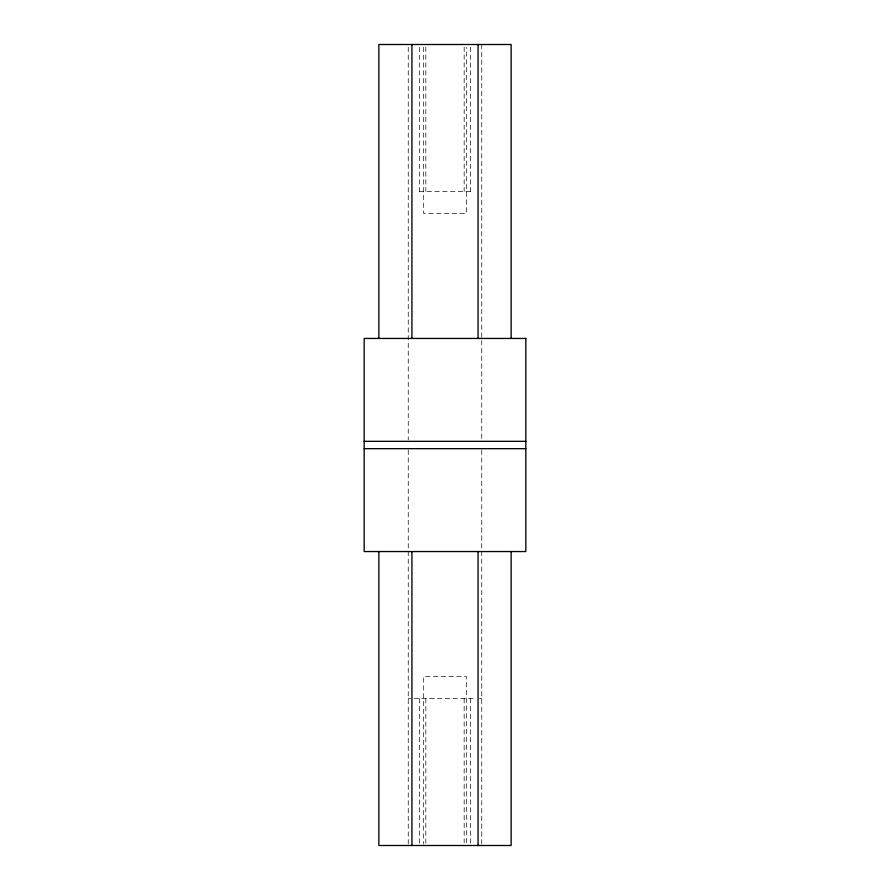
<?xml version="1.0" encoding="UTF-8"?>
<svg xmlns="http://www.w3.org/2000/svg" width="890" height="890" viewBox="0 0 890 890"><rect width="100%" height="100%" fill="white"/><g stroke="black" fill="none" stroke-linecap="round" stroke-linejoin="round"><path stroke-width="0.67" stroke-dasharray="4.45 3.34" d="M423.685 47.27L423.685 213.522L466.316 213.522L466.316 47.27M419.279 191.472L470.721 191.472M408.254 698.528L410.568 698.528M414.095 698.528L475.905 698.528M479.432 698.528L481.746 698.528M481.746 44.5L481.746 439.938M481.746 450.062L481.746 845.5M470.476 47.27L470.476 191.472M470.476 698.528L470.476 844.109M466.316 842.73L466.316 676.478L423.685 676.478L423.685 844.109M464.168 47.126L464.168 191.472M464.168 698.528L464.168 842.875M425.832 47.126L425.832 191.472M425.832 698.528L425.832 844.187M419.524 47.27L419.524 191.472M419.524 698.528L419.524 844.109M408.254 47.27L408.254 439.938M408.254 450.062L408.254 845.5"/><path stroke-width="1.33" d="M364.166 441.329L525.834 441.329M364.166 448.671L525.834 448.671M511.138 338.445L511.138 44.5L378.862 44.5L378.862 338.445M511.138 551.555L511.138 845.5L378.862 845.5L378.862 551.555M478.064 44.5L478.064 338.445M478.064 551.555L478.064 845.5M411.936 44.5L411.936 338.445M411.936 551.555L411.936 845.5M525.834 338.445L364.166 338.445L364.166 551.555L525.834 551.555L525.834 338.445"/></g></svg>
